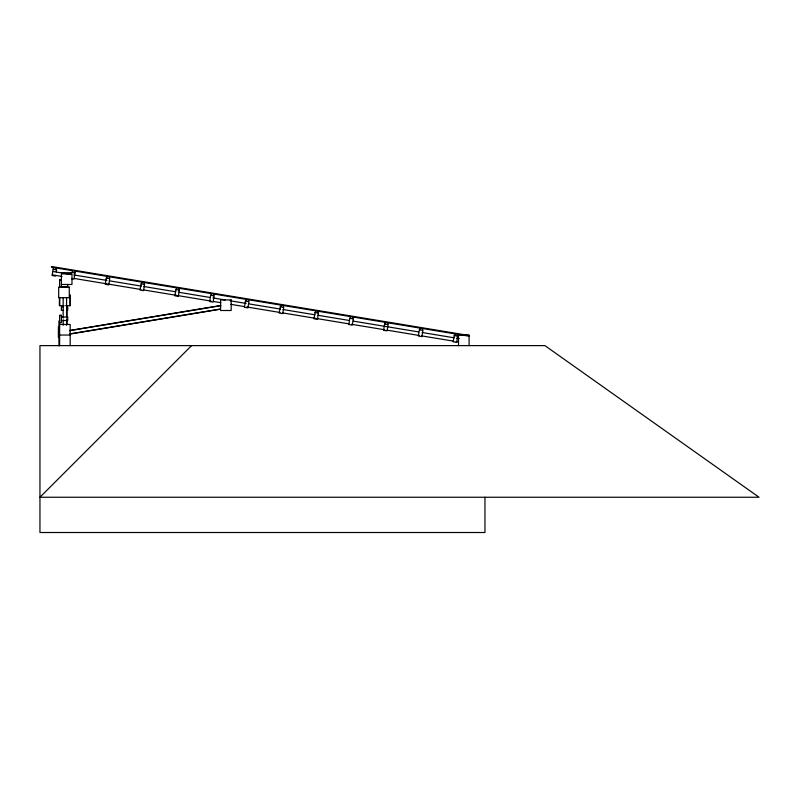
<?xml version="1.0" encoding="UTF-8"?>
<svg xmlns="http://www.w3.org/2000/svg" width="799" height="799" viewBox="0 0 799 799"><rect width="100%" height="100%" fill="white"/><g stroke="black" fill="none" stroke-linecap="round" stroke-linejoin="round"><path stroke-width="1.2" d="M53.443 267.525L52.115 275.525L55.59 276.104M55.79 269.702L56.08 267.965M56.29 271.93L56.629 269.842L53.153 269.263M71.161 274.387L71.51 272.299L74.986 272.868M72.339 272.439L72.629 270.691M75.276 271.131L73.957 279.131L71.63 278.751M106.716 278.112L107.006 276.374M109.363 278.551L109.653 276.814M141.503 283.865L141.793 282.127M144.15 284.304L144.439 282.566M176.299 289.618L176.589 287.87M178.946 290.047L179.226 288.309M211.086 295.36L211.375 293.623M213.733 295.8L214.022 294.062M245.882 301.113L246.172 299.375M248.519 301.553L248.809 299.815M280.669 306.866L280.958 305.118M283.315 307.295L283.605 305.558M315.465 312.609L315.745 310.871M318.102 313.048L318.392 311.31M350.252 318.362L350.541 316.624M352.898 318.801L353.178 317.063M385.038 324.114L385.328 322.367M387.685 324.544L387.974 322.806M419.835 329.857L420.124 328.119M422.481 330.297L422.761 328.559M454.621 335.61L454.911 333.872M457.268 336.049L457.557 334.312M191.58 345.617L39.95 497.248L759.05 497.248L544.908 345.617L39.95 345.617L39.95 532.514L484.963 532.514L484.963 497.248M69.453 330.506L219.775 305.657M69.433 330.706L220.983 305.657M70.002 333.862L220.334 309.023M69.992 334.062L220.314 309.223M61.393 272.719L71.97 272.719M61.393 279.77L59.625 279.77L59.625 287.151M59.625 280.099L61.393 280.099M61.393 284.474L71.97 284.474L71.97 273.897L61.393 273.897L61.393 287.151M61.393 286.821L67.735 286.821L67.735 284.464M64.09 305.677L59.396 305.677L59.396 297.458M65.658 305.677L70.362 305.677L70.362 295.101M63.501 306.836L61.393 306.836L61.393 310.362L63.501 310.362M59.625 315.555L61.393 315.555M61.393 316.993L67.735 316.993L67.735 320.519L61.393 320.519M59.625 320.938L58.916 320.938L58.916 345.767M59.625 322.606L61.393 322.606L61.393 315.225L59.625 315.225L59.625 345.767M59.595 324.464L70.172 324.464L70.172 345.617M59.595 335.041L70.172 335.041M52.784 271.47L71.261 274.516M73.718 274.926L106.966 280.419M109.433 280.829L141.453 286.122M143.91 286.531L175.93 291.815M178.387 292.224L210.407 297.518M212.874 297.927L225.188 299.955M230.112 300.774L246.122 303.42M248.579 303.83L280.599 309.113M283.066 309.523L315.076 314.816M317.543 315.225L349.562 320.509M353.248 321.118L418.516 331.905M422.212 332.524L454.232 337.807M456.688 338.217L459.155 338.626M52.235 274.826L62.082 276.454M74.397 278.491L140.894 289.478M143.361 289.887L211.086 301.083M213.543 301.493L220.933 302.711M230.791 304.339L244.334 306.576M246.791 306.986L280.04 312.479M282.506 312.888L349.003 323.875M351.47 324.284L384.719 329.777M387.175 330.177L419.195 335.47M421.652 335.88L453.672 341.173M456.139 341.582L458.596 341.982M469.093 345.617L469.093 335.041L458.516 335.041L458.516 345.617M69.972 295.101L69.972 305.677M67.735 306.836L67.735 310.362M67.026 305.917L67.026 317.093M67.026 319.52L67.026 324.554M66.577 297.498L66.577 318.062M66.577 319.8L66.577 325.263M63.171 297.498L63.171 318.062M63.171 319.8L63.171 325.263M59.775 297.458L59.775 305.677M58.387 327.001L58.387 337.577M51.496 266.486L51.376 267.186L468.863 336.179L468.983 335.48L51.496 266.486M106.297 278.042L105.268 284.304L108.744 284.883L109.783 278.621L106.297 278.042M141.093 283.795L140.055 290.057L143.53 290.636L144.569 284.374L141.093 283.795M175.88 289.548L174.841 295.81L178.327 296.379L179.356 290.117L175.88 289.548M210.676 295.29L209.638 301.553L213.113 302.132L214.152 295.87L210.676 295.29M245.463 301.043L244.424 307.305L247.91 307.885L248.938 301.623L245.463 301.043M280.249 306.796L279.221 313.058L282.696 313.627L283.735 307.365L280.249 306.796M315.046 312.539L314.007 318.801L317.483 319.38L318.521 313.118L315.046 312.539M349.832 318.292L348.803 324.554L352.279 325.133L353.318 318.871L349.832 318.292M384.629 324.044L383.59 330.307L387.066 330.876L388.104 324.614L384.629 324.044M419.415 329.787L418.376 336.049L421.862 336.629L422.891 330.367L419.415 329.787M454.202 335.54L453.173 341.802L456.648 342.381L457.687 336.119L454.202 335.54M69.263 287.131L58.687 287.131L58.687 297.707L69.263 297.707L69.263 287.131M231.171 299.925L220.594 299.925L220.594 310.501L231.171 310.501L231.171 299.925"/></g></svg>
